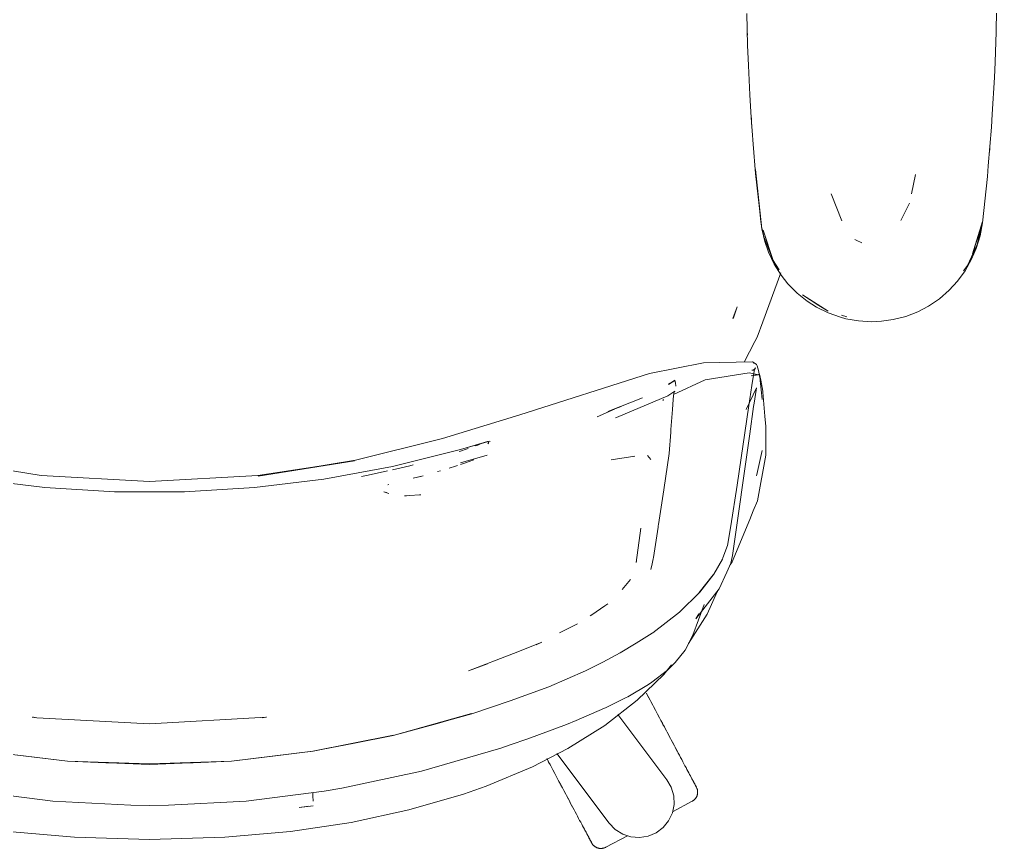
# Model space of a CAD drawing. Header units: millimetres. Extents: x 90978 to 295199, y -4084 to 97293.
# Drawn here: x 167384.1 to 167762.8, y 19755.9 to 20077.4 of the extents above; entities that cross this region are included whole.
import ezdxf

# ---------------------------------------------------------------- set-up
doc = ezdxf.new("R2010")
doc.units = ezdxf.units.MM
doc.header["$MEASUREMENT"] = 0
doc.layers.add('G-IMPT', color=8, linetype='CONTINUOUS', lineweight=9)
doc.layers.add('I-FURN', color=8, linetype='CONTINUOUS', lineweight=9)

msp = doc.modelspace()

# ---------------------------------------------------------------- linework, layer by layer
at = {"layer": 'G-IMPT'}
for p, q in [((167666.08, 20079.73), (167666.37, 20067.43)), ((167762.85, 20081.09), (167762.68, 20072.68)), ((167666.22, 20072.96), (167666.22, 20075.09)), ((167666.3, 20071.3), (167666.22, 20072.96)), ((167762.29, 20060.92), (167762.68, 20072.68)), ((167666.67, 20059.55), (167666.37, 20067.43)), ((167762.43, 20065.8), (167762.54, 20067.74)), ((167762.54, 20067.74), (167762.56, 20069.24)), ((167666.67, 20059.55), (167667.21, 20048.24)), ((167762.29, 20060.92), (167762.04, 20054.89)), ((167761.23, 20040.75), (167762.04, 20054.89)), ((167667.77, 20039.37), (167667.21, 20048.24)), ((167760.9, 20035.67), (167761.23, 20040.75)), ((167667.77, 20039.37), (167668.5, 20029.08)), ((167667.91, 20037.33), (167667.82, 20039.23)), ((167667.91, 20037.33), (167668.04, 20035.91)), ((167760.9, 20035.67), (167759.66, 20020.61)), ((167669.48, 20017.69), (167668.5, 20029.08)), ((167760.25, 20027.48), (167760.09, 20025.81)), ((167671.84, 19996.25), (167669.38, 20019.2)), ((167669.38, 20019.2), (167671.5, 19999.07)), ((167759.66, 20020.61), (167759.31, 20016.48)), ((167671.84, 19996.25), (167669.48, 20017.69)), ((167731.44, 20017.27), (167729.86, 20009.83)), ((167759.31, 20016.48), (167757.41, 19998.55)), ((167698.74, 20009.77), (167702.88, 19999.34)), ((167725.83, 19999.44), (167729.1, 20006.22)), ((167671.84, 19996.25), (167671.5, 19999.07)), ((167757.41, 19999.07), (167753.57, 19986.6)), ((167757.41, 19999.07), (167756.49, 19995.75)), ((167671.84, 19996.25), (167672.99, 19991.29)), ((167672.05, 19996.17), (167672.63, 19993.12)), ((167676.24, 19983.9), (167672.42, 19995.75)), ((167675.33, 19986.6), (167672.42, 19995.75)), ((167753.57, 19986.6), (167756.49, 19995.75)), ((167755.36, 19990.1), (167757.28, 19998.5)), ((167757.41, 19998.55), (167756.51, 19993.51)), ((167672.63, 19993.12), (167676.24, 19983.9)), ((167674.44, 19987.16), (167672.99, 19991.29)), ((167708.4, 19991.82), (167707.95, 19992.12)), ((167710.63, 19990.8), (167708.4, 19991.82)), ((167755.04, 19988.65), (167756.51, 19993.51)), ((167755.36, 19990.1), (167751.62, 19982.03)), ((167753.23, 19984.41), (167755.04, 19988.65)), ((167676.63, 19982.57), (167674.44, 19987.16)), ((167676.24, 19983.9), (167675.33, 19986.6)), ((167676.24, 19983.9), (167678.66, 19980.32)), ((167753.23, 19984.41), (167750.72, 19979.97)), ((167676.63, 19982.57), (167679.36, 19978.25)), ((167747.73, 19975.88), (167750.72, 19979.97)), ((167750.03, 19979.92), (167751.62, 19982.03)), ((167679.24, 19979.14), (167672.3, 19960.2)), ((167681.98, 19974.94), (167679.36, 19978.25)), ((167685.53, 19971.34), (167681.98, 19974.94)), ((167740.72, 19969.12), (167744.56, 19972.45)), ((167747.73, 19975.88), (167744.56, 19972.45)), ((167685.53, 19971.34), (167689.51, 19968.15)), ((167697.66, 19964.29), (167687.71, 19970.61)), ((167693.98, 19966.45), (167687.71, 19970.61)), ((167736.56, 19966.29), (167740.72, 19969.12)), ((167660.7, 19961.51), (167662.34, 19965.97)), ((167662.34, 19965.97), (167660.96, 19962.09)), ((167693.05, 19965.88), (167689.51, 19968.15)), ((167697.56, 19963.64), (167693.05, 19965.88)), ((167697.66, 19964.29), (167693.98, 19966.45)), ((167736.56, 19966.29), (167732.39, 19964.1)), ((167660.7, 19961.51), (167660.96, 19962.09)), ((167697.56, 19963.64), (167702.34, 19961.93)), ((167704.46, 19961.36), (167702.34, 19961.93)), ((167702.77, 19962.73), (167704.8, 19962.11)), ((167709.41, 19960.49), (167704.46, 19961.36)), ((167722.81, 19961.01), (167718.3, 19960.36)), ((167722.81, 19961.01), (167727.68, 19962.27)), ((167732.39, 19964.1), (167727.68, 19962.27)), ((167672.3, 19960.2), (167670.11, 19954.23)), ((167714.45, 19960.19), (167709.41, 19960.49)), ((167714.45, 19960.19), (167718.3, 19960.36)), ((167669.18, 19952.47), (167670.11, 19954.23)), ((167665.04, 19944.57), (167669.18, 19952.47)), ((167649.24, 19944.25), (167628.29, 19940.06)), ((167649.24, 19944.25), (167668.23, 19944.64)), ((167668.23, 19944.64), (167669.27, 19944.03)), ((167668.64, 19944.16), (167669.27, 19944.03)), ((167668.64, 19944.16), (167669.19, 19944.05)), ((167668.87, 19941.17), (167669.43, 19942.27)), ((167669.04, 19941.76), (167669.43, 19942.27)), ((167669.27, 19944.03), (167669.19, 19944.05)), ((167669.76, 19943.66), (167669.27, 19944.03)), ((167670.08, 19943.12), (167669.76, 19943.66)), ((167670.08, 19943.12), (167670.63, 19941.25)), ((167578.05, 19924.07), (167628.29, 19940.06)), ((167649.94, 19937.62), (167666.99, 19940.34)), ((167670.57, 19939.65), (167666.99, 19940.34)), ((167667.7, 19939.16), (167670.98, 19939.89)), ((167667.7, 19939.16), (167670.57, 19939.65)), ((167669.04, 19941.79), (167667.94, 19935.52)), ((167668, 19941.37), (167668.5, 19941.44)), ((167669.04, 19941.76), (167668.5, 19941.44)), ((167668.87, 19941.17), (167669.04, 19941.79)), ((167671.17, 19937.98), (167670.63, 19941.25)), ((167671.43, 19937.56), (167670.98, 19939.89)), ((167638.12, 19937.48), (167635.65, 19935.89)), ((167635.65, 19935.89), (167638.14, 19937.42)), ((167638.14, 19937.42), (167635.67, 19935.93)), ((167649.94, 19937.62), (167637.59, 19932.01)), ((167638.12, 19937.48), (167638.14, 19937.42)), ((167638.41, 19936.54), (167638.14, 19937.42)), ((167638.58, 19935.19), (167638.41, 19936.54)), ((167669.84, 19934.55), (167665.85, 19926.15)), ((167667.94, 19935.52), (167666.82, 19927.67)), ((167669.84, 19934.55), (167669.7, 19933.69)), ((167671.17, 19937.98), (167671.24, 19937.36)), ((167671.24, 19937.36), (167671.76, 19932.68)), ((167672.24, 19933.31), (167671.43, 19937.56)), ((167635.44, 19931.52), (167615.47, 19923.08)), ((167617.1, 19927.38), (167625.57, 19930.63)), ((167638.11, 19933.28), (167635.44, 19931.52)), ((167637.52, 19930.16), (167637.82, 19932.54)), ((167637.82, 19932.55), (167638.11, 19933.28)), ((167637.82, 19932.55), (167637.82, 19932.54)), ((167668.87, 19928.67), (167669.7, 19933.69)), ((167671.76, 19932.68), (167671.97, 19930.08)), ((167672.28, 19932.84), (167672.24, 19933.31)), ((167672.28, 19932.84), (167673.08, 19923.52)), ((167617.31, 19927.38), (167612.19, 19925.36)), ((167617.1, 19927.38), (167612.2, 19925.36)), ((167612.2, 19925.36), (167617.31, 19927.38)), ((167633.72, 19930.06), (167633.45, 19929.63)), ((167637.22, 19926.2), (167637.52, 19930.08)), ((167637.52, 19930.16), (167637.52, 19930.08)), ((167666.82, 19927.67), (167662.27, 19896.79)), ((167667.21, 19916.71), (167668.65, 19927.37)), ((167668.87, 19928.67), (167668.65, 19927.37)), ((167548.07, 19914.88), (167578.05, 19924.07)), ((167614.72, 19926.35), (167608.01, 19923.31)), ((167615.47, 19923.08), (167615.11, 19922.94)), ((167636.66, 19918.35), (167637.22, 19926.2)), ((167673.08, 19923.52), (167673.42, 19919.56)), ((167673.42, 19915.39), (167673.42, 19919.56)), ((167635.97, 19909.12), (167636.59, 19917.36)), ((167636.59, 19917.36), (167636.66, 19918.35)), ((167667.21, 19916.71), (167660.54, 19869.49)), ((167548.07, 19914.88), (167514.39, 19906.57)), ((167555.02, 19910.65), (167566.24, 19913.92)), ((167555.02, 19910.65), (167565.84, 19913.77)), ((167555.02, 19910.65), (167565.55, 19913.72)), ((167560.8, 19912.03), (167561.77, 19912.38)), ((167561.77, 19912.38), (167562.84, 19912.78)), ((167565.55, 19913.72), (167565.84, 19913.77)), ((167565.71, 19912.83), (167566.09, 19913.45)), ((167565.71, 19912.83), (167565.85, 19913.04)), ((167566.24, 19913.92), (167566.49, 19913.79)), ((167673.4, 19908.43), (167673.42, 19915.39)), ((167528.71, 19904.11), (167555.02, 19910.65)), ((167555.02, 19910.03), (167554.56, 19909.88)), ((167555.02, 19910.03), (167557.25, 19910.76)), ((167555.02, 19905.46), (167565.45, 19908.5)), ((167558.05, 19911.05), (167557.25, 19910.76)), ((167622.63, 19908.02), (167613.47, 19906.63)), ((167622.63, 19908.02), (167622.28, 19907.98)), ((167627.58, 19908.38), (167628.86, 19906.74)), ((167633.93, 19894.97), (167635.96, 19909.04)), ((167635.97, 19909.12), (167635.96, 19909.04)), ((167671.99, 19910.29), (167669.94, 19900.98)), ((167673.4, 19908.43), (167670.16, 19890.73)), ((167354.58, 19906.57), (167392.5, 19900.57)), ((167476.47, 19900.57), (167514.01, 19906.31)), ((167514.39, 19906.57), (167476.65, 19900.31)), ((167476.65, 19900.31), (167514.01, 19906.31)), ((167528.71, 19904.11), (167502.04, 19899.18)), ((167528.69, 19902.79), (167535.44, 19904.34)), ((167535.44, 19904.34), (167536.72, 19904.68)), ((167553.1, 19904.17), (167550.61, 19903.39)), ((167553.88, 19904.42), (167553.1, 19904.17)), ((167557.32, 19905.57), (167555.02, 19904.8)), ((167557.32, 19905.57), (167558.04, 19905.82)), ((167560.2, 19906.58), (167558.04, 19905.82)), ((167392.5, 19900.57), (167434.49, 19898.22)), ((167476.47, 19900.57), (167434.49, 19898.22)), ((167516.66, 19900.16), (167519.29, 19900.63)), ((167519.29, 19900.63), (167526.71, 19902.33)), ((167540.52, 19900.48), (167536.66, 19899.49)), ((167540.52, 19900.48), (167538.99, 19900.09)), ((167547.31, 19902.39), (167546.19, 19902.06)), ((167669.94, 19900.98), (167669.79, 19900.41)), ((167366.94, 19899.18), (167393.86, 19895.88)), ((167502.04, 19899.18), (167475.12, 19895.88)), ((167526.9, 19896.89), (167527.31, 19897.02)), ((167662.27, 19896.79), (167659.88, 19881.03)), ((167420.93, 19894.23), (167393.86, 19895.88)), ((167420.93, 19894.23), (167448.05, 19894.23)), ((167448.05, 19894.23), (167475.12, 19895.88)), ((167525.3, 19894.22), (167527.25, 19893.53)), ((167525.3, 19894.22), (167526.35, 19894)), ((167535.46, 19892.79), (167534.09, 19892.69)), ((167535.46, 19892.79), (167539.17, 19893.06)), ((167539.17, 19893.06), (167539.65, 19893.1)), ((167633.93, 19894.97), (167631.81, 19881.61)), ((167533.39, 19892.68), (167534.09, 19892.69)), ((167670.16, 19890.73), (167668.56, 19886.87)), ((167667.17, 19883.51), (167668.56, 19886.87)), ((167631.81, 19881.61), (167631.73, 19881.1)), ((167660.38, 19867.05), (167667.17, 19883.51)), ((167624.96, 19880.19), (167623.18, 19866.83)), ((167631.64, 19880.49), (167629.84, 19868.77)), ((167631.64, 19880.49), (167631.73, 19881.1)), ((167658.57, 19873.36), (167659.88, 19881.03)), ((167658.57, 19873.36), (167656.82, 19868.57)), ((167623.18, 19866.83), (167623.32, 19867.31)), ((167628.88, 19864.15), (167629.34, 19866.32)), ((167629.34, 19866.32), (167629.76, 19868.3)), ((167629.84, 19868.77), (167629.76, 19868.3)), ((167653.32, 19862.31), (167656.61, 19868.14)), ((167656.61, 19868.14), (167656.82, 19868.57)), ((167658.32, 19863.13), (167659.89, 19866.5)), ((167659.61, 19865.88), (167660.38, 19867.05)), ((167660.54, 19869.49), (167659.89, 19866.5)), ((167658.32, 19863.13), (167655.28, 19856.61)), ((167617.68, 19856.34), (167621.02, 19860.24)), ((167647.6, 19855.14), (167652.99, 19862.08)), ((167647.6, 19855.14), (167650.4, 19858.71)), ((167653.32, 19862.31), (167647.9, 19855.34)), ((167652.99, 19862.08), (167650.4, 19858.71)), ((167640, 19847.61), (167647.9, 19855.34)), ((167646.34, 19844.91), (167655.28, 19856.61)), ((167654.61, 19855.42), (167650.63, 19846.79)), ((167654.61, 19855.42), (167654.7, 19855.6)), ((167611.05, 19850.06), (167605.91, 19846.57)), ((167611.05, 19850.06), (167612.15, 19850.81)), ((167640, 19847.61), (167629.56, 19839.59)), ((167649.58, 19850.56), (167645.07, 19838.66)), ((167605.91, 19846.57), (167605.34, 19846.17)), ((167650.63, 19846.79), (167643.51, 19835.35)), ((167646.34, 19844.91), (167647.5, 19846.94)), ((167600.44, 19843.04), (167593.47, 19839.5)), ((167623.21, 19835.54), (167629.31, 19839.42)), ((167629.31, 19839.42), (167629.56, 19839.59)), ((167642.82, 19833.99), (167643.99, 19836.43)), ((167643.99, 19836.43), (167645.07, 19838.66)), ((167575.55, 19831.48), (167577.28, 19832.14)), ((167577.28, 19832.14), (167586.6, 19835.86)), ((167586.6, 19835.86), (167584.36, 19834.87)), ((167623.21, 19835.54), (167616.98, 19831.77)), ((167642.21, 19832.85), (167638.34, 19827.99)), ((167642.21, 19832.85), (167642.82, 19833.99)), ((167558.1, 19824.76), (167575.55, 19831.48)), ((167610.19, 19828.2), (167616.98, 19831.77)), ((167558.1, 19824.76), (167565.54, 19827.49)), ((167589.24, 19818.63), (167603.46, 19824.81)), ((167610.19, 19828.2), (167603.46, 19824.81)), ((167635.32, 19825.1), (167629.19, 19820.38)), ((167633.9, 19823.42), (167636.9, 19827.1)), ((167638.34, 19827.99), (167635.32, 19825.1)), ((167633.9, 19823.42), (167623.6, 19813.47)), ((167574.36, 19813.17), (167589.24, 19818.63)), ((167619.9, 19814.78), (167627.9, 19819.52)), ((167629.19, 19820.38), (167627.9, 19819.52)), ((167574.36, 19813.17), (167559.44, 19808.17)), ((167611, 19803.66), (167623.6, 19813.47)), ((167619.3, 19814.48), (167611.29, 19810.48)), ((167619.3, 19814.48), (167619.9, 19814.78)), ((167610.85, 19810.26), (167599.89, 19805.48)), ((167610.85, 19810.26), (167611.29, 19810.48)), ((167390.76, 19806.55), (167388.98, 19806.81)), ((167389.21, 19806.83), (167389.45, 19806.78)), ((167390.76, 19806.55), (167389.45, 19806.78)), ((167434.49, 19804.22), (167390.76, 19806.55)), ((167434.49, 19804.28), (167390.76, 19806.55)), ((167434.49, 19804.28), (167479.83, 19806.78)), ((167479.83, 19806.78), (167478.21, 19806.55)), ((167478.21, 19806.55), (167479.52, 19806.78)), ((167479.76, 19806.83), (167479.52, 19806.78)), ((167528.94, 19799.78), (167559.35, 19808.21)), ((167528.94, 19799.78), (167559.44, 19808.17)), ((167546.19, 19804.44), (167559.35, 19808.21)), ((167546.19, 19804.44), (167528.94, 19799.78)), ((167581.14, 19798.4), (167596.21, 19804.01)), ((167599.89, 19805.48), (167596.21, 19804.01)), ((167596.71, 19794.69), (167611, 19803.66)), ((167497.82, 19793.61), (167529.06, 19799.82)), ((167529.06, 19799.82), (167497.9, 19793.61)), ((167528.94, 19799.78), (167513.92, 19796.71)), ((167581.14, 19798.4), (167574.31, 19796.06)), ((167497.82, 19793.61), (167513.92, 19796.71)), ((167570.71, 19794.87), (167539.88, 19785.93)), ((167570.71, 19794.87), (167574.31, 19796.06)), ((167582.93, 19787.6), (167596.71, 19794.69)), ((167402.67, 19789.79), (167371.08, 19793.61)), ((167402.71, 19789.82), (167371.16, 19793.61)), ((167371.16, 19793.61), (167386.63, 19791.67)), ((167402.71, 19789.82), (167386.63, 19791.67)), ((167466.26, 19789.82), (167497.82, 19793.61)), ((167482.34, 19791.67), (167466.26, 19789.82)), ((167466.3, 19789.79), (167497.9, 19793.61)), ((167482.34, 19791.67), (167497.82, 19793.61)), ((167402.67, 19789.79), (167434.49, 19788.45)), ((167417.6, 19789.15), (167402.71, 19789.82)), ((167402.71, 19789.82), (167434.49, 19788.68)), ((167417.6, 19789.15), (167434.49, 19788.68)), ((167466.26, 19789.82), (167434.49, 19788.68)), ((167434.49, 19788.45), (167466.3, 19789.79)), ((167451.37, 19789.15), (167434.49, 19788.68)), ((167466.26, 19789.82), (167451.37, 19789.15)), ((167564.96, 19780.08), (167582.93, 19787.6)), ((167509.09, 19779.26), (167539.88, 19785.93)), ((167502.17, 19778.08), (167509.09, 19779.26)), ((167564.96, 19780.08), (167556.22, 19777)), ((167396.97, 19774.26), (167366.8, 19778.08)), ((167472, 19774.26), (167502.17, 19778.08)), ((167497.81, 19777.52), (167497.86, 19776.28)), ((167497.93, 19774.19), (167497.86, 19776.28)), ((167556.22, 19777), (167534.98, 19770.83)), ((167427.17, 19772.65), (167396.97, 19774.26)), ((167427.17, 19772.65), (167434.49, 19772.55)), ((167441.8, 19772.65), (167434.49, 19772.55)), ((167441.8, 19772.65), (167472, 19774.26)), ((167497.9, 19772.43), (167492.49, 19771.78)), ((167496.25, 19772.35), (167492.49, 19771.78)), ((167497.93, 19774.19), (167497.93, 19774.3)), ((167534.98, 19770.83), (167512.62, 19766.02)), ((167489.2, 19762.52), (167512.62, 19766.02)), ((167379.77, 19762.52), (167405.34, 19760.26)), ((167405.34, 19760.26), (167434.49, 19759.41)), ((167434.49, 19759.41), (167463.63, 19760.26)), ((167463.63, 19760.26), (167489.2, 19762.52))]:
    msp.add_line(p, q, dxfattribs=at)
at = {"layer": 'I-FURN'}
for p, q in [((167627.6, 19815.24), (167627.12, 19816.14)), ((167627.34, 19815.73), (167627.83, 19814.82)), ((167628.09, 19814.32), (167627.6, 19815.24)), ((167627.83, 19814.82), (167628.32, 19813.89)), ((167628.59, 19813.38), (167628.09, 19814.32)), ((167628.32, 19813.89), (167628.83, 19812.94)), ((167629.1, 19812.43), (167628.59, 19813.38)), ((167628.83, 19812.94), (167629.33, 19811.99)), ((167629.61, 19811.46), (167629.1, 19812.43)), ((167629.33, 19811.99), (167629.85, 19811.02)), ((167630.13, 19810.49), (167629.61, 19811.46)), ((167629.85, 19811.02), (167630.37, 19810.04)), ((167630.65, 19809.51), (167630.13, 19810.49)), ((167630.37, 19810.04), (167630.89, 19809.05)), ((167631.18, 19808.51), (167630.65, 19809.51)), ((167616.01, 19807.85), (167635.09, 19782.54)), ((167630.89, 19809.05), (167631.42, 19808.06)), ((167631.71, 19807.52), (167631.18, 19808.51)), ((167631.42, 19808.06), (167631.95, 19807.06)), ((167632.24, 19806.52), (167631.71, 19807.52)), ((167631.95, 19807.06), (167632.49, 19806.05)), ((167632.78, 19805.51), (167632.24, 19806.52)), ((167632.49, 19806.05), (167633.02, 19805.05)), ((167633.31, 19804.51), (167632.78, 19805.51)), ((167633.02, 19805.05), (167633.56, 19804.04)), ((167633.84, 19803.5), (167633.31, 19804.51)), ((167633.56, 19804.04), (167634.09, 19803.04)), ((167634.38, 19802.5), (167633.84, 19803.5)), ((167634.09, 19803.04), (167634.62, 19802.04)), ((167634.91, 19801.5), (167634.38, 19802.5)), ((167634.62, 19802.04), (167635.15, 19801.04)), ((167635.44, 19800.51), (167634.91, 19801.5)), ((167635.15, 19801.04), (167635.68, 19800.05)), ((167635.96, 19799.52), (167635.44, 19800.51)), ((167635.68, 19800.05), (167636.2, 19799.07)), ((167636.48, 19798.54), (167635.96, 19799.52)), ((167636.2, 19799.07), (167636.72, 19798.09)), ((167637, 19797.57), (167636.48, 19798.54)), ((167636.72, 19798.09), (167637.23, 19797.13)), ((167637.51, 19796.61), (167637, 19797.57)), ((167637.23, 19797.13), (167637.74, 19796.18)), ((167638.01, 19795.67), (167637.51, 19796.61)), ((167637.74, 19796.18), (167638.24, 19795.24)), ((167638.5, 19794.74), (167638.01, 19795.67)), ((167638.24, 19795.24), (167638.73, 19794.32)), ((167638.99, 19793.83), (167638.5, 19794.74)), ((167638.73, 19794.32), (167639.21, 19793.41)), ((167589, 19789.87), (167588.48, 19790.83)), ((167612.74, 19765.69), (167592.34, 19792.76)), ((167639.47, 19792.93), (167638.99, 19793.83)), ((167639.21, 19793.41), (167639.68, 19792.52)), ((167639.93, 19792.05), (167639.47, 19792.93)), ((167639.68, 19792.52), (167640.14, 19791.66)), ((167640.39, 19791.2), (167639.93, 19792.05)), ((167640.14, 19791.66), (167640.59, 19790.81)), ((167640.83, 19790.36), (167640.39, 19791.2)), ((167588.72, 19790.39), (167589.23, 19789.42)), ((167589.51, 19788.89), (167589, 19789.87)), ((167589.23, 19789.42), (167589.75, 19788.44)), ((167590.04, 19787.91), (167589.51, 19788.89)), ((167589.75, 19788.44), (167590.28, 19787.45)), ((167590.56, 19786.92), (167590.04, 19787.91)), ((167590.28, 19787.45), (167590.81, 19786.46)), ((167591.09, 19785.92), (167590.56, 19786.92)), ((167641.26, 19789.55), (167640.83, 19790.36)), ((167641.68, 19788.76), (167641.26, 19789.55)), ((167642.09, 19788), (167641.68, 19788.76)), ((167642.48, 19787.26), (167642.09, 19788)), ((167642.85, 19786.56), (167642.48, 19787.26)), ((167590.81, 19786.46), (167591.34, 19785.46)), ((167591.63, 19784.92), (167591.09, 19785.92)), ((167591.34, 19785.46), (167591.87, 19784.46)), ((167592.16, 19783.92), (167591.63, 19784.92)), ((167591.87, 19784.46), (167592.41, 19783.45)), ((167592.7, 19782.91), (167592.16, 19783.92)), ((167592.41, 19783.45), (167592.94, 19782.45)), ((167593.23, 19781.91), (167592.7, 19782.91)), ((167643.21, 19785.88), (167642.85, 19786.56)), ((167643.56, 19785.23), (167643.21, 19785.88)), ((167643.89, 19784.62), (167643.56, 19785.23)), ((167644.2, 19784.03), (167643.89, 19784.62)), ((167644.03, 19784.34), (167644.33, 19783.77)), ((167644.49, 19783.48), (167644.2, 19784.03)), ((167644.33, 19783.77), (167644.62, 19783.24)), ((167644.77, 19782.96), (167644.49, 19783.48)), ((167644.62, 19783.24), (167644.89, 19782.74)), ((167645.02, 19782.48), (167644.77, 19782.96)), ((167592.94, 19782.45), (167593.47, 19781.44)), ((167593.76, 19780.9), (167593.23, 19781.91)), ((167593.47, 19781.44), (167594.01, 19780.44)), ((167594.29, 19779.9), (167593.76, 19780.9)), ((167594.01, 19780.44), (167594.54, 19779.45)), ((167594.82, 19778.91), (167594.29, 19779.9)), ((167594.54, 19779.45), (167595.06, 19778.45)), ((167635.09, 19782.54), (167636.78, 19779.62)), ((167636.78, 19779.62), (167637.72, 19776.38)), ((167644.89, 19782.74), (167645.13, 19782.27)), ((167645.26, 19782.04), (167645.02, 19782.48)), ((167645.13, 19782.27), (167645.36, 19781.84)), ((167645.48, 19781.63), (167645.26, 19782.04)), ((167645.36, 19781.84), (167645.57, 19781.45)), ((167645.68, 19781.25), (167645.48, 19781.63)), ((167645.57, 19781.45), (167645.76, 19781.09)), ((167645.85, 19780.92), (167645.68, 19781.25)), ((167645.76, 19781.09), (167645.93, 19780.78)), ((167646.01, 19780.62), (167645.85, 19780.92)), ((167645.93, 19780.78), (167646.08, 19780.5)), ((167646.15, 19780.36), (167646.01, 19780.62)), ((167646.08, 19780.5), (167646.21, 19780.26)), ((167646.27, 19780.14), (167646.15, 19780.36)), ((167646.21, 19780.26), (167646.31, 19780.05)), ((167646.36, 19779.96), (167646.27, 19780.14)), ((167646.31, 19780.05), (167646.4, 19779.89)), ((167646.44, 19779.82), (167646.36, 19779.96)), ((167646.4, 19779.89), (167646.46, 19779.77)), ((167646.49, 19779.72), (167646.44, 19779.82)), ((167646.46, 19779.77), (167646.51, 19779.69)), ((167646.52, 19779.66), (167646.49, 19779.72)), ((167646.51, 19779.69), (167646.53, 19779.65)), ((167646.53, 19779.64), (167646.52, 19779.66)), ((167646.53, 19779.65), (167646.53, 19779.64)), ((167646.53, 19779.64), (167646.6, 19779.5)), ((167646.6, 19779.5), (167646.67, 19779.35)), ((167646.67, 19779.35), (167646.73, 19779.2)), ((167646.73, 19779.2), (167646.79, 19779.05)), ((167595.35, 19777.92), (167594.82, 19778.91)), ((167595.06, 19778.45), (167595.59, 19777.47)), ((167595.87, 19776.94), (167595.35, 19777.92)), ((167595.59, 19777.47), (167596.11, 19776.5)), ((167596.38, 19775.98), (167595.87, 19776.94)), ((167596.11, 19776.5), (167596.62, 19775.53)), ((167596.89, 19775.02), (167596.38, 19775.98)), ((167596.62, 19775.53), (167597.12, 19774.58)), ((167637.72, 19776.38), (167637.86, 19773.01)), ((167646.23, 19775.37), (167646.13, 19775.24)), ((167646.32, 19775.5), (167646.23, 19775.37)), ((167646.41, 19775.64), (167646.32, 19775.5)), ((167646.49, 19775.78), (167646.41, 19775.64)), ((167646.56, 19775.92), (167646.49, 19775.78)), ((167646.63, 19776.06), (167646.56, 19775.92)), ((167646.7, 19776.21), (167646.63, 19776.06)), ((167646.76, 19776.36), (167646.7, 19776.21)), ((167646.81, 19776.51), (167646.76, 19776.36)), ((167646.79, 19779.05), (167646.84, 19778.9)), ((167646.86, 19776.67), (167646.81, 19776.51)), ((167646.84, 19778.9), (167646.88, 19778.74)), ((167646.9, 19776.82), (167646.86, 19776.67)), ((167646.88, 19778.74), (167646.92, 19778.58)), ((167646.93, 19776.98), (167646.9, 19776.82)), ((167646.92, 19778.58), (167646.95, 19778.43)), ((167646.96, 19777.14), (167646.93, 19776.98)), ((167646.95, 19778.43), (167646.97, 19778.27)), ((167646.98, 19777.3), (167646.96, 19777.14)), ((167646.97, 19778.27), (167646.99, 19778.11)), ((167646.99, 19777.46), (167646.98, 19777.3)), ((167646.99, 19778.11), (167647, 19777.94)), ((167647, 19777.62), (167646.99, 19777.46)), ((167647, 19777.94), (167647, 19777.78)), ((167647, 19777.78), (167647, 19777.62)), ((167597.39, 19774.07), (167596.89, 19775.02)), ((167597.12, 19774.58), (167597.62, 19773.64)), ((167597.89, 19773.14), (167597.39, 19774.07)), ((167597.62, 19773.64), (167598.11, 19772.72)), ((167598.37, 19772.23), (167597.89, 19773.14)), ((167598.11, 19772.72), (167598.59, 19771.82)), ((167598.59, 19771.82), (167599.07, 19770.93)), ((167637.86, 19773.01), (167637.19, 19769.7)), ((167637.28, 19770.16), (167644.87, 19774.19)), ((167644.9, 19774.21), (167644.87, 19774.19)), ((167645.04, 19774.29), (167644.9, 19774.21)), ((167645.18, 19774.38), (167645.04, 19774.29)), ((167645.31, 19774.47), (167645.18, 19774.38)), ((167645.44, 19774.56), (167645.31, 19774.47)), ((167645.57, 19774.66), (167645.44, 19774.56)), ((167645.69, 19774.77), (167645.57, 19774.66)), ((167645.81, 19774.88), (167645.69, 19774.77)), ((167645.92, 19775), (167645.81, 19774.88)), ((167646.03, 19775.12), (167645.92, 19775)), ((167646.13, 19775.24), (167646.03, 19775.12)), ((167599.07, 19770.93), (167599.53, 19770.06)), ((167599.53, 19770.06), (167599.98, 19769.21)), ((167599.98, 19769.21), (167600.42, 19768.39)), ((167600.42, 19768.39), (167600.84, 19767.59)), ((167637.19, 19769.7), (167635.75, 19766.65)), ((167600.84, 19767.59), (167601.25, 19766.81)), ((167601.25, 19766.81), (167601.65, 19766.06)), ((167601.65, 19766.06), (167602.04, 19765.34)), ((167602.04, 19765.34), (167602.41, 19764.65)), ((167602.41, 19764.65), (167602.76, 19763.98)), ((167602.76, 19763.98), (167603.1, 19763.35)), ((167615.08, 19763.26), (167612.74, 19765.69)), ((167633.62, 19764.04), (167630.92, 19762.01)), ((167635.75, 19766.65), (167633.62, 19764.04)), ((167603.1, 19763.35), (167603.42, 19762.75)), ((167603.58, 19762.44), (167603.27, 19763.02)), ((167603.42, 19762.75), (167603.72, 19762.18)), ((167603.87, 19761.88), (167603.58, 19762.44)), ((167603.72, 19762.18), (167604, 19761.64)), ((167604.15, 19761.37), (167603.87, 19761.88)), ((167604, 19761.64), (167604.27, 19761.14)), ((167604.41, 19760.89), (167604.15, 19761.37)), ((167604.27, 19761.14), (167604.52, 19760.68)), ((167604.64, 19760.44), (167604.41, 19760.89)), ((167604.52, 19760.68), (167604.75, 19760.25)), ((167604.86, 19760.03), (167604.64, 19760.44)), ((167604.75, 19760.25), (167604.96, 19759.85)), ((167611.37, 19756.38), (167619.78, 19760.85)), ((167617.93, 19761.46), (167615.08, 19763.26)), ((167621.13, 19760.4), (167617.93, 19761.46)), ((167624.49, 19760.13), (167621.13, 19760.4)), ((167627.82, 19760.68), (167624.49, 19760.13)), ((167630.92, 19762.01), (167627.82, 19760.68)), ((167605.06, 19759.66), (167604.86, 19760.03)), ((167604.96, 19759.85), (167605.14, 19759.5)), ((167605.24, 19759.32), (167605.06, 19759.66)), ((167605.14, 19759.5), (167605.31, 19759.18)), ((167605.4, 19759.02), (167605.24, 19759.32)), ((167605.31, 19759.18), (167605.46, 19758.9)), ((167605.53, 19758.77), (167605.4, 19759.02)), ((167605.46, 19758.9), (167605.59, 19758.66)), ((167605.65, 19758.55), (167605.53, 19758.77)), ((167605.59, 19758.66), (167605.7, 19758.46)), ((167605.75, 19758.37), (167605.65, 19758.55)), ((167605.7, 19758.46), (167605.78, 19758.3)), ((167605.82, 19758.23), (167605.75, 19758.37)), ((167605.78, 19758.3), (167605.85, 19758.17)), ((167605.87, 19758.13), (167605.82, 19758.23)), ((167605.85, 19758.17), (167605.89, 19758.09)), ((167605.91, 19758.07), (167605.87, 19758.13)), ((167605.89, 19758.09), (167605.91, 19758.05)), ((167605.92, 19758.05), (167605.91, 19758.07)), ((167605.91, 19758.05), (167605.92, 19758.05)), ((167605.94, 19758.01), (167605.92, 19758.05)), ((167606.02, 19757.87), (167605.94, 19758.01)), ((167606.1, 19757.73), (167606.02, 19757.87)), ((167606.19, 19757.6), (167606.1, 19757.73)), ((167606.29, 19757.47), (167606.19, 19757.6)), ((167606.39, 19757.34), (167606.29, 19757.47)), ((167606.5, 19757.22), (167606.39, 19757.34)), ((167606.61, 19757.1), (167606.5, 19757.22)), ((167606.72, 19756.99), (167606.61, 19757.1)), ((167606.84, 19756.88), (167606.72, 19756.99)), ((167606.97, 19756.78), (167606.84, 19756.88)), ((167607.1, 19756.68), (167606.97, 19756.78)), ((167607.23, 19756.59), (167607.1, 19756.68)), ((167607.36, 19756.5), (167607.23, 19756.59)), ((167607.5, 19756.42), (167607.36, 19756.5)), ((167607.65, 19756.35), (167607.5, 19756.42)), ((167607.79, 19756.28), (167607.65, 19756.35)), ((167611.37, 19756.38), (167611.22, 19756.31)), ((167607.94, 19756.21), (167607.79, 19756.28)), ((167608.09, 19756.15), (167607.94, 19756.21)), ((167608.24, 19756.1), (167608.09, 19756.15)), ((167608.39, 19756.05), (167608.24, 19756.1)), ((167608.55, 19756.01), (167608.39, 19756.05)), ((167608.71, 19755.98), (167608.55, 19756.01)), ((167608.87, 19755.95), (167608.71, 19755.98)), ((167609.03, 19755.93), (167608.87, 19755.95)), ((167609.19, 19755.92), (167609.03, 19755.93)), ((167609.35, 19755.91), (167609.19, 19755.92)), ((167609.51, 19755.91), (167609.35, 19755.91)), ((167609.67, 19755.91), (167609.51, 19755.91)), ((167609.83, 19755.92), (167609.67, 19755.91)), ((167609.99, 19755.94), (167609.83, 19755.92)), ((167610.15, 19755.96), (167609.99, 19755.94)), ((167610.31, 19755.99), (167610.15, 19755.96)), ((167610.47, 19756.03), (167610.31, 19755.99)), ((167610.62, 19756.07), (167610.47, 19756.03)), ((167610.78, 19756.12), (167610.62, 19756.07)), ((167610.93, 19756.18), (167610.78, 19756.12)), ((167611.08, 19756.24), (167610.93, 19756.18)), ((167611.22, 19756.31), (167611.08, 19756.24))]:
    msp.add_line(p, q, dxfattribs=at)

doc.saveas('drawing.dxf')
